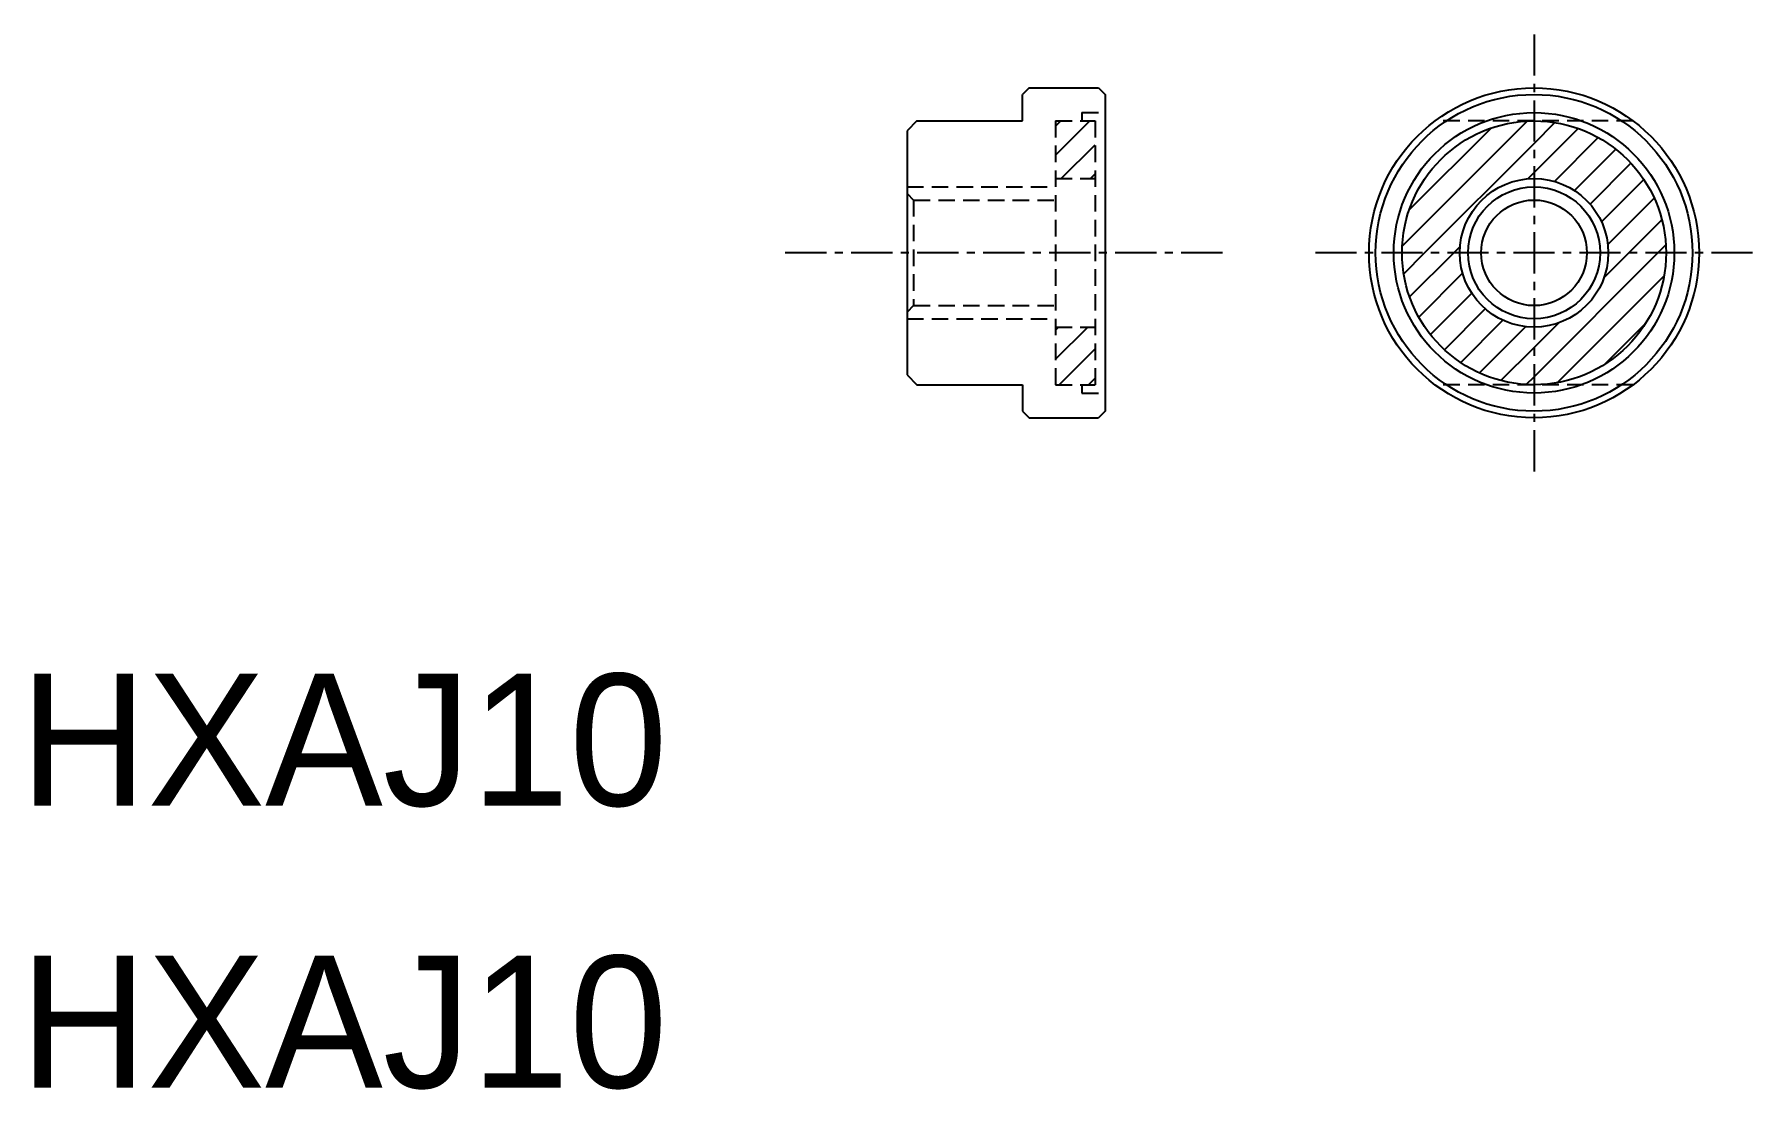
# Model space of a CAD drawing. Extents: x 122.4 to 174.4, y 153.3 to 185.3.
import ezdxf

# ---------------------------------------------------------------- set-up
doc = ezdxf.new("R2010")
doc.units = 0
doc.linetypes.add('CENTER', pattern=[2, 1.25, -0.25, 0.25, -0.25])
doc.linetypes.add('DASHED', pattern=[0.75, 0.5, -0.25])
doc.layers.get('0').update_dxf_attribs({"linetype": 'CONTINUOUS'})
doc.layers.add('CENTER', color=1, linetype='CENTER')

# ---------------------------------------------------------------- blocks, each defined once
blk = doc.blocks.new('*X2')
at = {"color": 0, "linetype": 'CONTINUOUS'}
for p, q in [((153.32, 181.604), (154.36, 182.645)), ((153.32, 182.488), (153.477, 182.645)), ((163.825, 178.851), (167.613, 182.639)), ((164.038, 179.948), (166.517, 182.426)), ((167.82, 181.962), (168.452, 182.594)), ((167.82, 181.078), (169.156, 182.415)), ((153.494, 180.895), (154.52, 181.92)), ((164.503, 178.645), (167.82, 181.962)), ((168.435, 180.809), (169.765, 182.14)), ((169.043, 180.533), (170.296, 181.786)), ((169.516, 180.123), (170.755, 181.362)), ((154.378, 180.895), (154.52, 181.037)), ((167.628, 180.886), (167.82, 181.078)), ((169.863, 179.586), (171.145, 180.868)), ((170.056, 178.895), (171.461, 180.3)), ((170.69, 178.645), (171.692, 179.647)), ((163.87, 178.012), (164.503, 178.645)), ((164.05, 177.308), (165.386, 178.645)), ((165.386, 178.645), (165.578, 178.836)), ((167.82, 174.891), (171.574, 178.645)), ((169.942, 177.897), (170.69, 178.645)), ((171.574, 178.645), (171.813, 178.884)), ((164.325, 176.699), (165.655, 178.03)), ((168.519, 174.706), (171.758, 177.945)), ((164.678, 176.169), (165.931, 177.422)), ((165.103, 175.709), (166.342, 176.948)), ((165.597, 175.319), (166.878, 176.601)), ((167.82, 175.775), (168.568, 176.523)), ((153.32, 175.417), (154.298, 176.395)), ((153.32, 176.301), (153.414, 176.395)), ((166.164, 175.003), (167.57, 176.409)), ((169.966, 175.269), (171.195, 176.499)), ((153.431, 174.645), (154.52, 175.733)), ((166.817, 174.772), (167.82, 175.775)), ((154.315, 174.645), (154.52, 174.849)), ((167.581, 174.652), (167.82, 174.891))]:
    blk.add_line(p, q, dxfattribs=at)

msp = doc.modelspace()

# ---------------------------------------------------------------- linework, layer by layer
at = {"color": 7, "linetype": 'CONTINUOUS'}
for p, q in [((152.52, 183.645), (152.32, 183.445)), ((152.32, 182.645), (152.32, 183.445)), ((152.52, 183.645), (154.62, 183.645)), ((154.62, 183.645), (154.82, 183.445)), ((154.82, 183.445), (154.82, 173.845)), ((149.12, 182.645), (148.82, 182.345)), ((148.82, 182.345), (148.82, 180.045)), ((149.12, 182.645), (152.32, 182.645)), ((148.82, 180.045), (148.82, 177.245)), ((148.82, 177.245), (148.82, 174.945)), ((148.82, 174.945), (149.12, 174.645)), ((149.12, 174.645), (152.32, 174.645)), ((152.32, 174.645), (152.32, 173.845)), ((152.32, 173.845), (152.52, 173.645)), ((152.52, 173.645), (154.62, 173.645)), ((154.82, 173.845), (154.62, 173.645))]:
    msp.add_line(p, q, dxfattribs=at)
at = {"color": 3, "linetype": 'DASHED'}
for p, q in [((154.12, 182.895), (154.12, 182.645)), ((154.12, 182.895), (154.82, 182.895)), ((153.32, 182.645), (153.32, 174.645)), ((153.32, 182.645), (154.52, 182.645)), ((154.52, 182.645), (154.52, 174.645)), ((170.82, 182.645), (164.82, 182.645)), ((153.32, 180.895), (154.52, 180.895)), ((148.82, 180.645), (153.32, 180.645)), ((148.82, 180.445), (149.02, 180.245)), ((149.02, 180.245), (153.32, 180.245)), ((149.02, 180.245), (149.02, 177.045)), ((149.02, 177.045), (148.82, 176.845)), ((149.02, 177.045), (153.32, 177.045)), ((148.82, 176.645), (153.32, 176.645)), ((153.32, 176.395), (154.52, 176.395)), ((153.32, 174.645), (154.52, 174.645)), ((154.12, 174.645), (154.12, 174.395)), ((170.82, 174.645), (164.82, 174.645)), ((154.12, 174.395), (154.82, 174.395))]:
    msp.add_line(p, q, dxfattribs=at)
at = {"color": 7, "linetype": 'CONTINUOUS'}
for radius in [5, 4.8, 4.25, 4, 2.25, 1.6]:
    msp.add_circle((167.82, 178.645), radius, dxfattribs=at)
at = {"color": 3, "linetype": 'CONTINUOUS'}
msp.add_circle((167.82, 178.645), 2, dxfattribs=at)
at = {"layer": 'CENTER', "color": 1, "linetype": 'CENTER'}
for p, q in [((167.82, 185.268), (167.82, 172.021)), ((158.379, 178.645), (145.132, 178.645)), ((174.443, 178.645), (161.196, 178.645))]:
    msp.add_line(p, q, dxfattribs=at)

# ---------------------------------------------------------------- block references
at = {"color": 3, "linetype": 'CONTINUOUS'}
msp.add_blockref('*X2', (0, 0), dxfattribs=at)

# ---------------------------------------------------------------- texts
at = {"color": 7, "linetype": 'CONTINUOUS'}
for p in [(121.938, 161.883), (121.938, 153.334)]:
    msp.add_text('HXAJ10', height=4, dxfattribs=at).set_placement(p)

doc.saveas('drawing.dxf')
